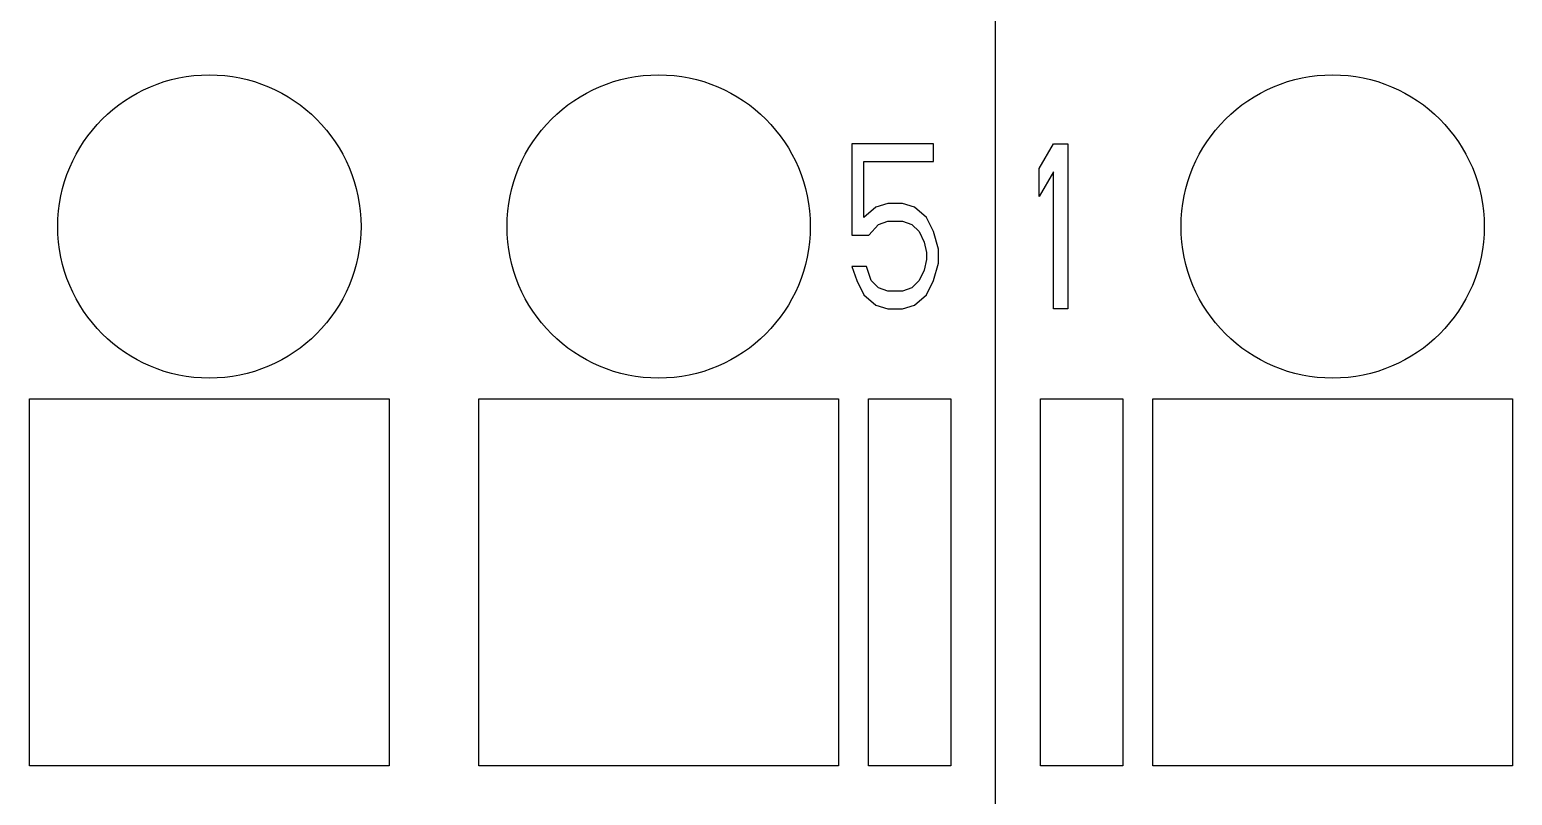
# Model space of a CAD drawing. Extents: x 10 to 622, y -523 to 292.
# Drawn here: x 267.556 to 271.565, y 99.361 to 101.431 of the extents above; entities that cross this region are included whole.
import ezdxf

# ---------------------------------------------------------------- set-up
doc = ezdxf.new("R2010")
doc.units = 0
doc.header["$LTSCALE"] = 5
doc.header["$MEASUREMENT"] = 0
doc.layers.get('0').update_dxf_attribs({"linetype": 'CONTINUOUS'})

msp = doc.modelspace()

# ---------------------------------------------------------------- linework, layer by layer
at = {"color": 7, "linetype": 'Continuous'}
for p, q in [((270.168, 91.5843), (270.168, 118.1094)), ((270.168, 91.5843), (270.168, 118.1094)), ((269.7794, 101.1216), (269.7794, 100.8752)), ((270.0003, 101.1216), (269.7794, 101.1216)), ((270.0003, 101.0742), (270.0003, 101.1216)), ((270.2856, 101.0553), (270.3246, 101.1216)), ((270.3246, 101.1216), (270.3636, 101.1216)), ((270.3636, 101.1216), (270.3636, 100.6761)), ((269.8119, 100.9226), (269.8119, 101.0742)), ((269.8119, 101.0742), (270.0003, 101.0742)), ((270.2856, 100.9794), (270.2856, 101.0553)), ((270.3246, 101.0458), (270.2856, 100.9794)), ((270.3246, 100.6761), (270.3246, 101.0458)), ((269.8444, 100.951), (269.8119, 100.9226)), ((269.8768, 100.9605), (269.8444, 100.951)), ((269.9158, 100.9605), (269.8768, 100.9605)), ((269.9483, 100.951), (269.9158, 100.9605)), ((269.9808, 100.9226), (269.9483, 100.951)), ((269.8509, 100.9036), (269.8768, 100.9131)), ((269.8768, 100.9131), (269.9158, 100.9131)), ((269.9158, 100.9131), (269.9418, 100.9036)), ((270.0003, 100.8847), (269.9808, 100.9226)), ((269.7794, 100.8752), (269.8249, 100.8752)), ((269.8249, 100.8752), (269.8509, 100.9036)), ((269.9418, 100.9036), (269.9613, 100.8847)), ((269.9613, 100.8847), (269.9743, 100.8562)), ((270.0133, 100.8373), (270.0003, 100.8847)), ((269.9743, 100.8562), (269.9808, 100.8278)), ((270.0133, 100.7994), (270.0133, 100.8373)), ((269.7794, 100.7899), (269.7924, 100.752)), ((269.8184, 100.7899), (269.7794, 100.7899)), ((269.8314, 100.752), (269.8184, 100.7899)), ((269.9808, 100.8088), (269.9743, 100.7804)), ((269.9808, 100.8278), (269.9808, 100.8088)), ((270.0003, 100.752), (270.0133, 100.7994)), ((269.7924, 100.752), (269.8119, 100.7141)), ((269.8509, 100.733), (269.8314, 100.752)), ((269.9613, 100.752), (269.9418, 100.733)), ((269.9743, 100.7804), (269.9613, 100.752)), ((269.9808, 100.7141), (270.0003, 100.752)), ((269.8119, 100.7141), (269.8444, 100.6856)), ((269.8768, 100.7235), (269.8509, 100.733)), ((269.9158, 100.7235), (269.8768, 100.7235)), ((269.9418, 100.733), (269.9158, 100.7235)), ((269.9483, 100.6856), (269.9808, 100.7141)), ((269.8444, 100.6856), (269.8768, 100.6761)), ((269.8768, 100.6761), (269.9158, 100.6761)), ((269.9158, 100.6761), (269.9483, 100.6856)), ((270.3636, 100.6761), (270.3246, 100.6761)), ((267.556, 99.4406), (267.556, 100.4327)), ((267.556, 100.4327), (268.5279, 100.4327)), ((268.5279, 100.4327), (268.5279, 99.4406)), ((268.7709, 99.4406), (268.7709, 100.4327)), ((268.7709, 100.4327), (269.7428, 100.4327)), ((269.7428, 100.4327), (269.7428, 99.4406)), ((269.8238, 99.4406), (269.8238, 100.4327)), ((269.8238, 100.4327), (270.0465, 100.4327)), ((270.0465, 100.4327), (270.0465, 99.4406)), ((270.2895, 99.4406), (270.2895, 100.4327)), ((270.2895, 100.4327), (270.5122, 100.4327)), ((270.5122, 100.4327), (270.5122, 99.4406)), ((270.5932, 99.4406), (270.5932, 100.4327)), ((270.5932, 100.4327), (271.5651, 100.4327)), ((271.5651, 100.4327), (271.5651, 99.4406)), ((268.5279, 99.4406), (267.556, 99.4406)), ((269.7428, 99.4406), (268.7709, 99.4406)), ((270.0465, 99.4406), (269.8238, 99.4406)), ((270.5122, 99.4406), (270.2895, 99.4406)), ((271.5651, 99.4406), (270.5932, 99.4406))]:
    msp.add_line(p, q, dxfattribs=at)
for centre in [(268.042, 100.8984), (269.2568, 100.8984), (271.0792, 100.8984)]:
    msp.add_circle(centre, 0.41, dxfattribs=at)

doc.saveas('drawing.dxf')
